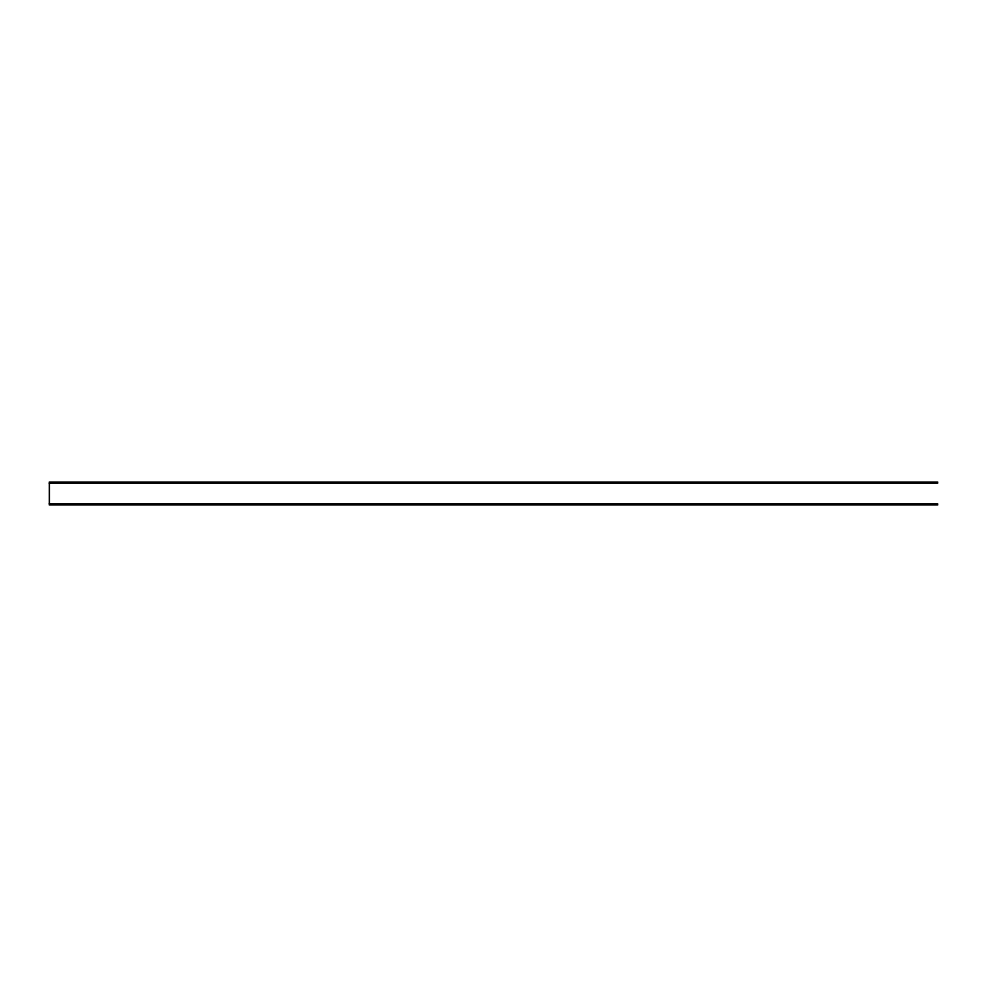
<?xml version="1.0" encoding="UTF-8"?>
<svg xmlns="http://www.w3.org/2000/svg" width="987" height="987" viewBox="0 0 987 987"><rect width="100%" height="100%" fill="white"/><g stroke="black" fill="none" stroke-linecap="round" stroke-linejoin="round"><path stroke-width="1.48" d="M49.35 483.235L937.65 483.235L937.65 482.001L49.35 482.001L49.35 504.999L937.65 504.999L937.65 503.765L49.35 503.765"/></g></svg>
